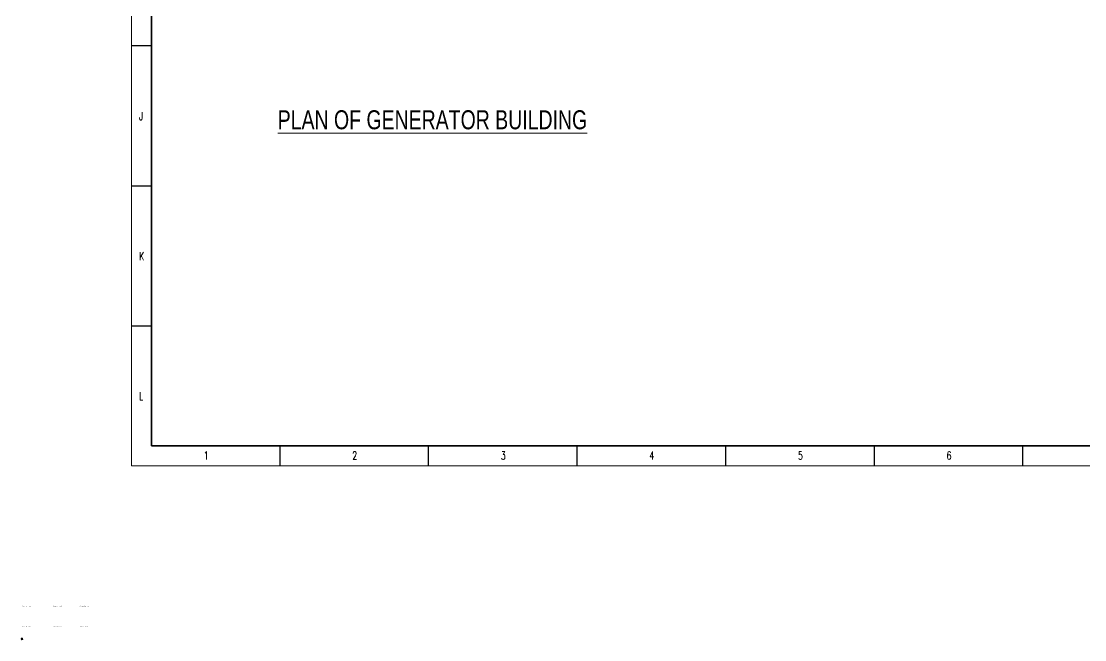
# Model space of a CAD drawing. Header units: inches. Extents: x -49881 to 95347, y -45374 to 27845.
# Drawn here: x 39 to 15659, y 606 to 9687 of the extents above; entities that cross this region are included whole.
import ezdxf

# ---------------------------------------------------------------- set-up
doc = ezdxf.new("R2010")
doc.units = ezdxf.units.IN
doc.header["$MEASUREMENT"] = 0
doc.layers.add('Text-01', color=253, linetype='Continuous', lineweight=15)
doc.layers.add('Text-02', color=253, linetype='Continuous', lineweight=15)
doc.styles.add('Swiss721', font='swisscl.ttf')
doc.styles.add('TEG BORDER', font='txt_qlt.shx', dxfattribs={"width": 0.7, "bigfont": 'hztxt.shx'})

# ---------------------------------------------------------------- blocks, each defined once
blk = doc.blocks.new('240 BORDER A2')
at = {"linetype": 'Continuous'}
for p, q in [((5, 415), (5, 5)), ((5, 5), (489, 5))]:
    blk.add_line(p, q, dxfattribs=at)
for p, q in [((0, 105), (5, 105)), ((0, 70), (5, 70)), ((0, 35), (5, 35)), ((37.12, 0), (37.12, 5)), ((74.25, 0), (74.25, 5)), ((111.38, 0), (111.38, 5)), ((148.5, 0), (148.5, 5)), ((185.63, 0), (185.63, 5)), ((222.75, 0), (222.75, 5))]:
    blk.add_line(p, q)
at = {"color": 5, "lineweight": 15}
blk.add_lwpolyline([(0, 420), (594, 420), (594, 0), (0, 0)], close=True, dxfattribs=at)
blk.add_lwpolyline([(5, 415), (589, 415), (589, 5), (5, 5)], close=True)
at = {"char_height": 2, "width": 2, "style": 'TEG BORDER'}
for s, insert, attachment_point in [('J', (1.91, 88.39), 1), ('K', (1.91, 53.39), 1), ('L', (1.91, 18.39), 1), ('1', (18.05, 1.59), 7), ('2', (55.17, 1.59), 7), ('3', (92.3, 1.59), 7), ('4', (129.42, 1.59), 7), ('5', (166.55, 1.59), 7), ('6', (203.67, 1.59), 7)]:
    blk.add_mtext(s, dxfattribs=dict(at, insert=insert, attachment_point=attachment_point))

msp = doc.modelspace()

# ---------------------------------------------------------------- linework, layer by layer
at = {"layer": 'Text-02', "linetype": 'Continuous'}
msp.add_lwpolyline([(52.5, 626.6), (52.5, 616.3), (54.8, 616.3), (50, 611.5), (45.2, 616.3), (39.4, 616.3, 2.0582276)], format="xyb", close=True, dxfattribs=at)
msp.add_lwpolyline([(41.5, 618.4), (42.5, 618.2), (42.5, 617.9), (39.8, 617.9), (39.8, 618.2), (40.8, 618.4), (40.8, 625.9), (39.8, 626.1), (39.8, 626.5), (42.8, 626.5), (48.8, 619.3), (48.8, 625.9), (47.8, 626.1), (47.8, 626.5), (50.3, 626.5), (50.3, 626.1), (49.5, 625.9), (49.5, 617.9), (47.6, 617.9), (41.5, 625.1), (41.5, 618.4)], dxfattribs=at)

# ---------------------------------------------------------------- block references
at = {"xscale": 58.778876177409, "yscale": 58.778876177409, "zscale": 58.778876177409}
msp.add_blockref('240 BORDER A2', (1658.4, 3158), dxfattribs=at)

# ---------------------------------------------------------------- texts
at = {"layer": 'Text-01', "insert": (3805.8, 8380.4), "char_height": 279.044, "width": 4751.602, "attachment_point": 1, "style": 'Swiss721'}
msp.add_mtext('{\\LPLAN OF GENERATOR BUILDING\\H0.5006x;\\l   }', dxfattribs=at)
at = {"layer": 'Text-02', "char_height": 6, "width": 176.73, "attachment_point": 1, "style": 'Swiss721'}
for insert in [(53.6, 1104.2), (504.4, 1104.2), (898, 1104.2), (53.6, 801.4), (504.4, 801.4), (894.8, 801.4)]:
    msp.add_mtext('Water drainage toward outer the building', dxfattribs=dict(at, insert=insert))

doc.saveas('drawing.dxf')
